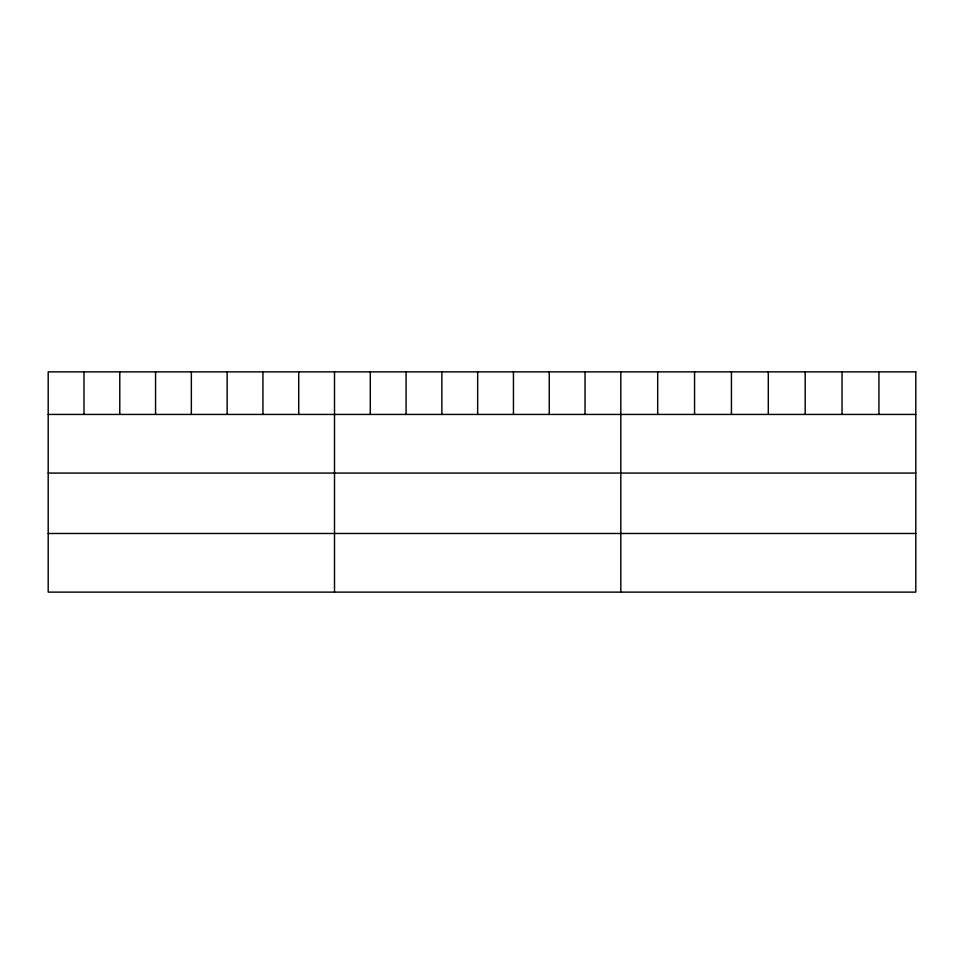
<?xml version="1.0" encoding="UTF-8"?>
<svg xmlns="http://www.w3.org/2000/svg" width="964" height="964" viewBox="0 0 964 964"><rect width="100%" height="100%" fill="white"/><g stroke="black" fill="none" stroke-linecap="round" stroke-linejoin="round"><path stroke-width="1.45" d="M48.2 414.436L915.8 414.436M48.2 473.071L915.8 473.071M48.2 533.478L915.8 533.478M878.927 371.875L878.927 414.436M842.054 371.875L842.054 414.436M805.181 371.875L805.181 414.436M768.308 371.875L768.308 414.436M731.435 371.875L731.435 414.436M694.562 371.875L694.562 414.436M657.689 371.875L657.689 414.436M620.816 371.875L620.816 592.125M585.028 371.875L585.028 414.436M549.239 371.875L549.239 414.436M513.451 371.875L513.451 414.436M477.662 371.875L477.662 414.436M441.874 371.875L441.874 414.436M406.085 371.875L406.085 414.436M370.297 371.875L370.297 414.436M334.508 371.875L334.508 592.125M298.72 371.875L298.72 414.436M262.931 371.875L262.931 414.436M227.143 371.875L227.143 414.436M191.354 371.875L191.354 414.436M155.566 371.875L155.566 414.436M119.777 371.875L119.777 414.436M83.989 371.875L83.989 414.436M915.8 371.875L48.2 371.875L48.2 592.125L915.8 592.125L915.8 371.875"/></g></svg>
